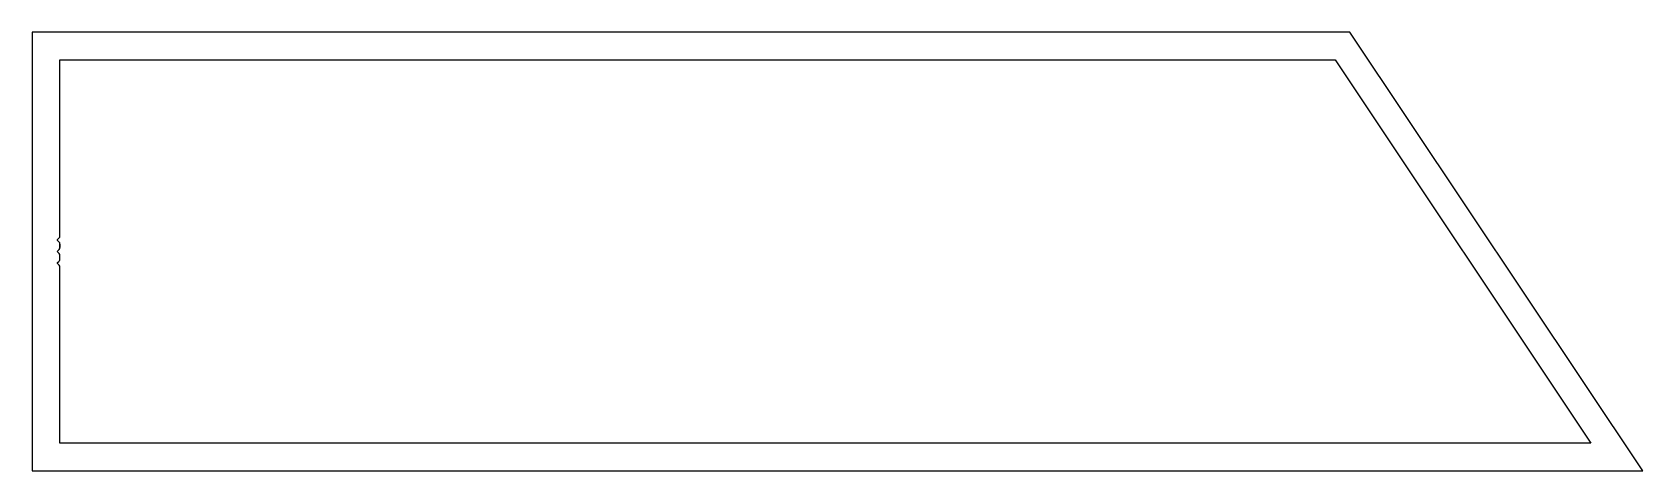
# Model space of a CAD drawing. Header units: inches. Extents: x -62 to 78, y 1 to 39.
import ezdxf

# ---------------------------------------------------------------- set-up
doc = ezdxf.new("R2010")
doc.units = ezdxf.units.IN
doc.header["$MEASUREMENT"] = 0
doc.layers.add('5', color=7, linetype='Continuous')

msp = doc.modelspace()

# ---------------------------------------------------------------- linework, layer by layer
at = {"layer": '5', "color": 7, "linetype": 'Continuous'}
for p, q in [((52.17, 38.64), (-62.13, 38.64)), ((-62.13, 38.64), (-62.13, 0.54)), ((77.57, 0.54), (52.17, 38.64)), ((-59.72, 20.94), (-59.72, 36.22)), ((-59.72, 36.22), (50.88, 36.22)), ((50.88, 36.22), (73.06, 2.95)), ((-59.96, 20.59), (-59.79, 20.76)), ((-59.79, 20.41), (-59.96, 20.58)), ((-59.96, 19.59), (-59.79, 19.76)), ((-59.79, 19.41), (-59.96, 19.58)), ((-59.72, 20.94), (-59.72, 20.94)), ((-59.72, 19.94), (-59.72, 20.23)), ((-59.72, 20.23), (-59.72, 19.94)), ((-59.72, 19.94), (-59.72, 20.23)), ((-59.72, 20.23), (-59.72, 19.94)), ((-59.72, 19.94), (-59.72, 20.23)), ((-59.72, 19.94), (-59.72, 19.94)), ((-59.96, 18.59), (-59.79, 18.76)), ((-59.79, 18.41), (-59.96, 18.58)), ((-59.72, 18.94), (-59.72, 19.23)), ((-59.72, 2.95), (-59.72, 18.23)), ((-59.72, 18.23), (-59.72, 18.23)), ((-59.72, 18.23), (-59.72, 18.23)), ((73.06, 2.95), (-59.72, 2.95)), ((-62.13, 0.54), (77.57, 0.54))]:
    msp.add_line(p, q, dxfattribs=at)
for centre, radius, start, end in [((-59.95, 20.59), 0.008, 135, 225), ((-59.95, 19.59), 0.008, 135, 225), ((-59.97, 20.94), 0.25, 315, 360), ((-59.97, 20.23), 0.25, 360, 45), ((-59.97, 19.94), 0.25, 315, 360), ((-59.95, 18.59), 0.008, 135, 225), ((-59.97, 19.23), 0.25, 360, 45), ((-59.97, 18.94), 0.25, 315, 360), ((-59.97, 18.23), 0.25, 0, 45)]:
    msp.add_arc(centre, radius, start, end, dxfattribs=at)

doc.saveas('drawing.dxf')
